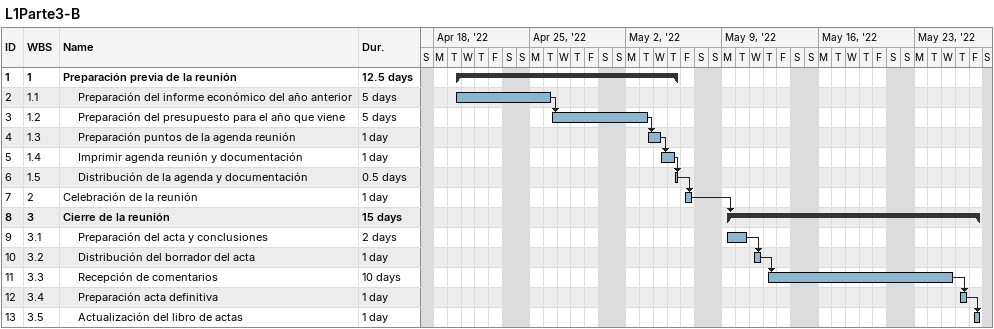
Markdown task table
L1Parte3-B

| ID | WBS | Task | Duration | Start | Finish | Predecessors |
|---|---|---|---|---|---|---|
| 1 | 1 | **Preparación previa de la reunión** | 12.5d | 2022-04-19 | 2022-05-05 |  |
| 2 | 1.1 | Preparación del informe económico del año anterior | 5d | 2022-04-19 | 2022-04-26 |  |
| 3 | 1.2 | Preparación del presupuesto para el año que viene | 5d | 2022-04-26 | 2022-05-03 | 2 |
| 4 | 1.3 | Preparación puntos de la agenda reunión | 1d | 2022-05-03 | 2022-05-04 | 3 |
| 5 | 1.4 | Imprimir agenda reunión y documentación | 1d | 2022-05-04 | 2022-05-05 | 4 |
| 6 | 1.5 | Distribución de la agenda y documentación | 0.5d | 2022-05-05 | 2022-05-05 | 5 |
| 7 | 2 | Celebración de la reunión | 1d | 2022-05-06 | 2022-05-06 | 6 |
| 8 | 3 | **Cierre de la reunión** | 15d | 2022-05-09 | 2022-05-27 | 7 |
| 9 | 3.1 | Preparación del acta y conclusiones | 2d | 2022-05-09 | 2022-05-10 |  |
| 10 | 3.2 | Distribución del borrador del acta | 1d | 2022-05-11 | 2022-05-11 | 9 |
| 11 | 3.3 | Recepción de comentarios | 10d | 2022-05-12 | 2022-05-25 | 10 |
| 12 | 3.4 | Preparación acta definitiva | 1d | 2022-05-26 | 2022-05-26 | 11 |
| 13 | 3.5 | Actualización del libro de actas | 1d | 2022-05-27 | 2022-05-27 | 12 |
